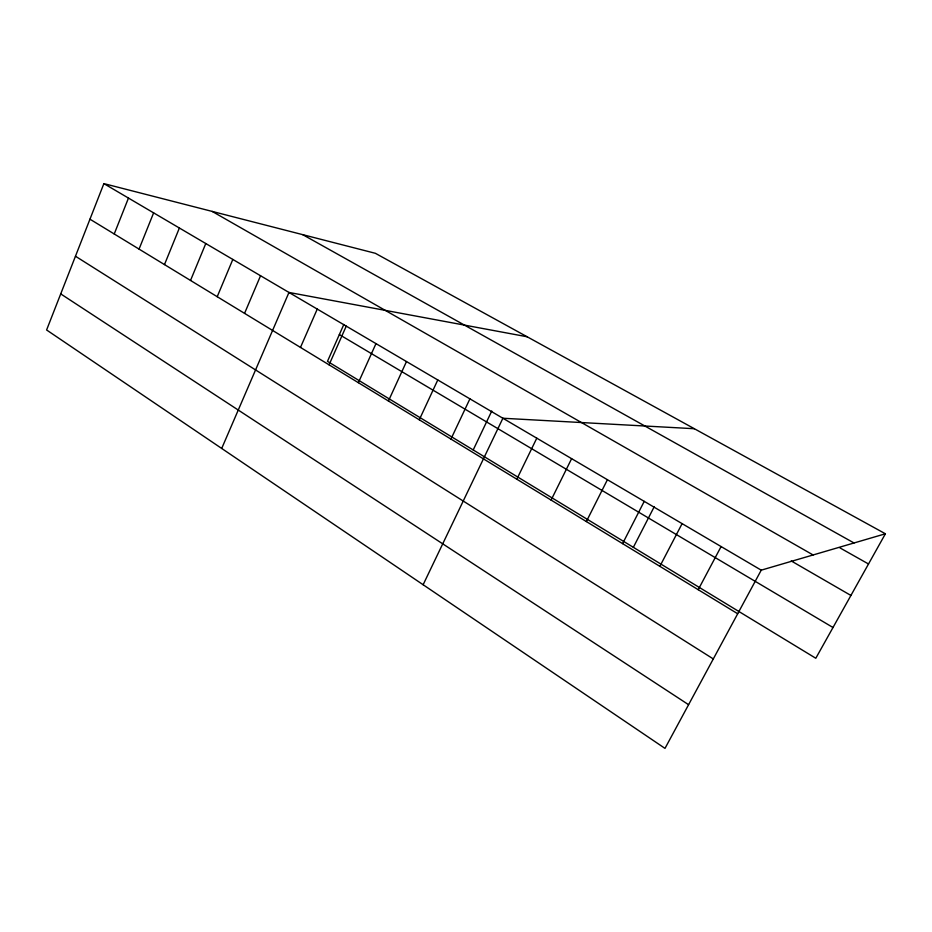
<?xml version="1.0" encoding="UTF-8"?>
<svg xmlns="http://www.w3.org/2000/svg" width="932" height="932" viewBox="0 0 932 932"><rect width="100%" height="100%" fill="white"/><g stroke="black" fill="none" stroke-linecap="round" stroke-linejoin="round"><path stroke-width="1.4" d="M103.883 183.616L46.6 329.975L664.994 748.384L761.234 570.163L885.4 533.78L375.375 253.306L103.883 183.616L761.234 570.163M114.228 233.979L128.465 198.073M139.054 249.1L153.617 212.869M164.486 264.583L179.387 228.014M190.524 280.45L205.786 243.532M217.214 296.702L232.825 259.434M244.557 313.362L260.552 275.744M221.7 448.455L288.967 292.45L527.151 336.767M300.477 347.426L317.253 309.086M343.826 324.476L327.482 361.348L815.803 658.26L885.4 533.78M329.066 364.831L346.25 326.13M358.377 382.691L375.98 343.617M388.434 401.005L406.48 361.558M419.284 419.784L437.784 379.953M450.937 439.065L469.903 398.849M473.211 449.958L491.758 411.024M423.128 584.737L502.896 418.247L694.363 428.72M516.817 479.199L536.785 438.18M551.103 500.088L571.619 458.661M586.356 521.559L607.419 479.712M622.588 543.624L644.233 501.358M633.352 547.329L654.311 506.565M659.868 566.33L682.108 523.633M698.219 589.688L721.1 546.56M302.69 234.643L854.015 542.972M839.895 547.853L868.519 563.988M212.17 211.413L813.1 554.971M791.221 560.936L850.916 595.455M339.353 334.576L832.998 627.504M89.961 219.195L737.701 613.745M75.469 256.23L713.295 658.924M60.72 293.895L688.585 704.697"/></g></svg>
